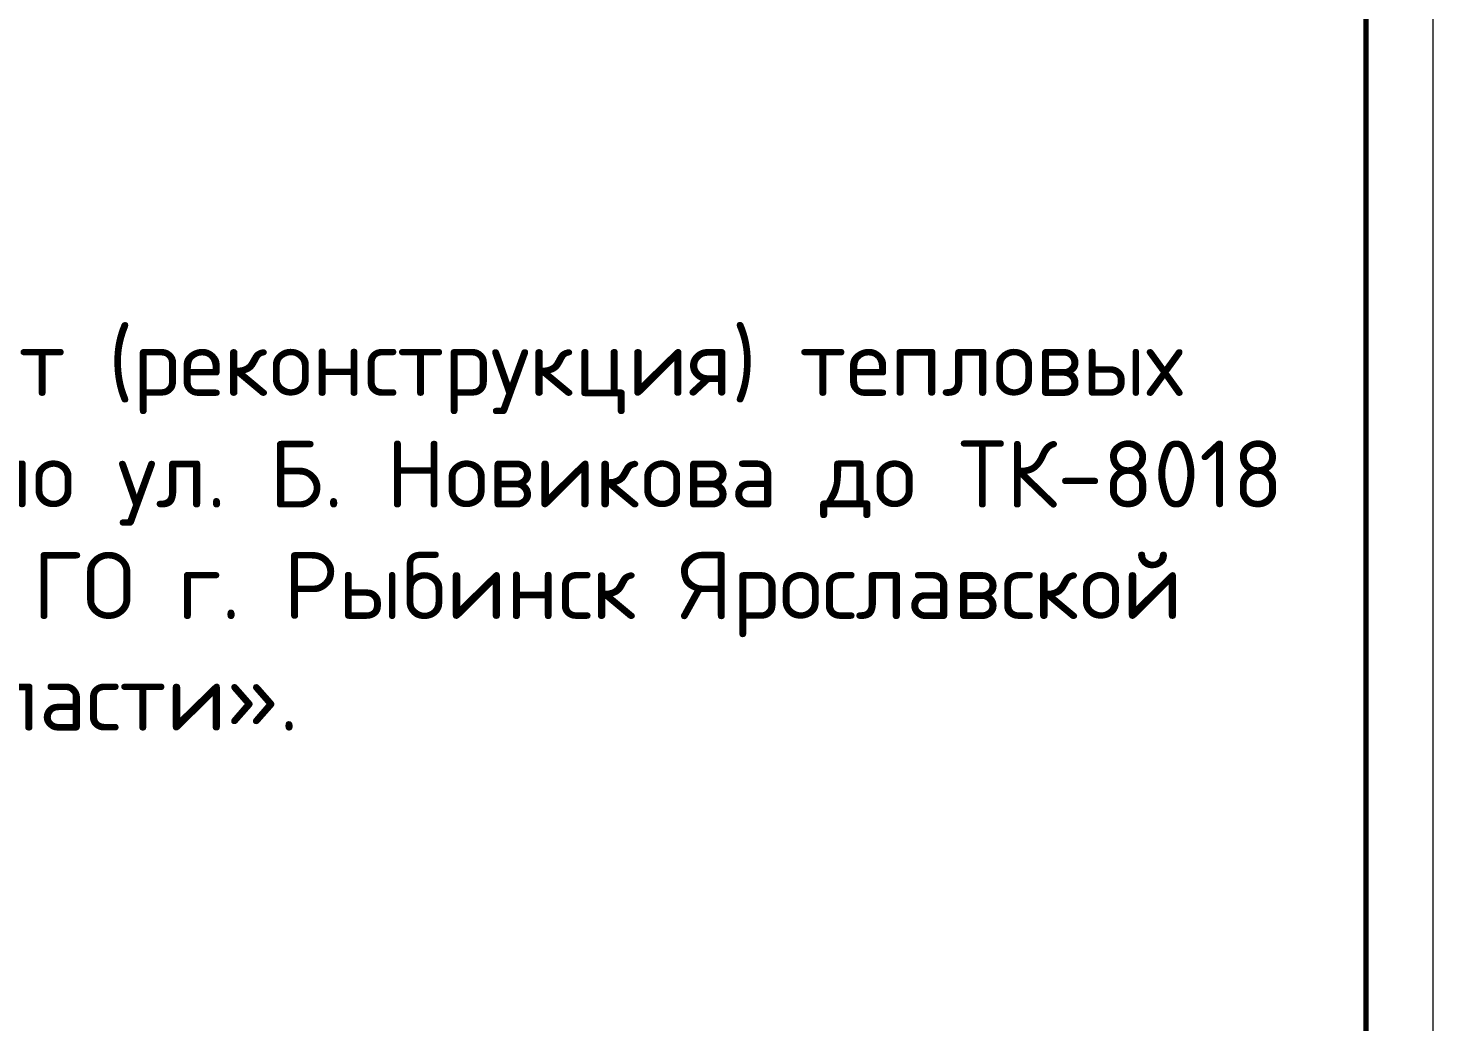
# Model space of a CAD drawing. Header units: millimetres. Extents: x 1601 to 15402, y -324 to 12625.
# Drawn here: x 6436.1 to 6541.1, y 2974.1 to 3048.3 of the extents above; entities that cross this region are included whole.
import ezdxf

# ---------------------------------------------------------------- set-up
doc = ezdxf.new("R2010")
doc.units = ezdxf.units.MM
doc.layers.add('Основной', color=1, linetype='Continuous', lineweight=60)
doc.layers.add('Размерный', color=4, linetype='Continuous', lineweight=30)
doc.styles.add('-ISOCPEUR-', font='isocpeur.TTF')

msp = doc.modelspace()

# ---------------------------------------------------------------- linework, layer by layer
at = {"layer": 'Основной', "color": 7, "lineweight": 70}
msp.add_line((6536.1353, 2830.5891), (6536.1353, 3117.5891), dxfattribs=at)
at = {"layer": 'Размерный', "color": 7, "lineweight": 20}
msp.add_line((6541.1353, 3122.5891), (6541.1353, 2825.5891), dxfattribs=at)

# ---------------------------------------------------------------- texts
at = {"layer": 'Размерный', "color": 7, "lineweight": 30, "insert": (6350.8142, 3025.8581), "char_height": 5, "width": 181.687872, "attachment_point": 1, "style": '-ISOCPEUR-'}
msp.add_mtext('\\pi16.05939;«Капитальный ремонт (реконструкция) тепловых \\P\\pi3.09394;сетей от УП у ж/д №26 по ул. Б. Новикова до ТК-8018 \\P\\pi12.46894;ул. Расплетина, д 7 в ГО г. Рыбинск Ярославской \\P\\pi75.84394;области».', dxfattribs=at)

doc.saveas('drawing.dxf')
